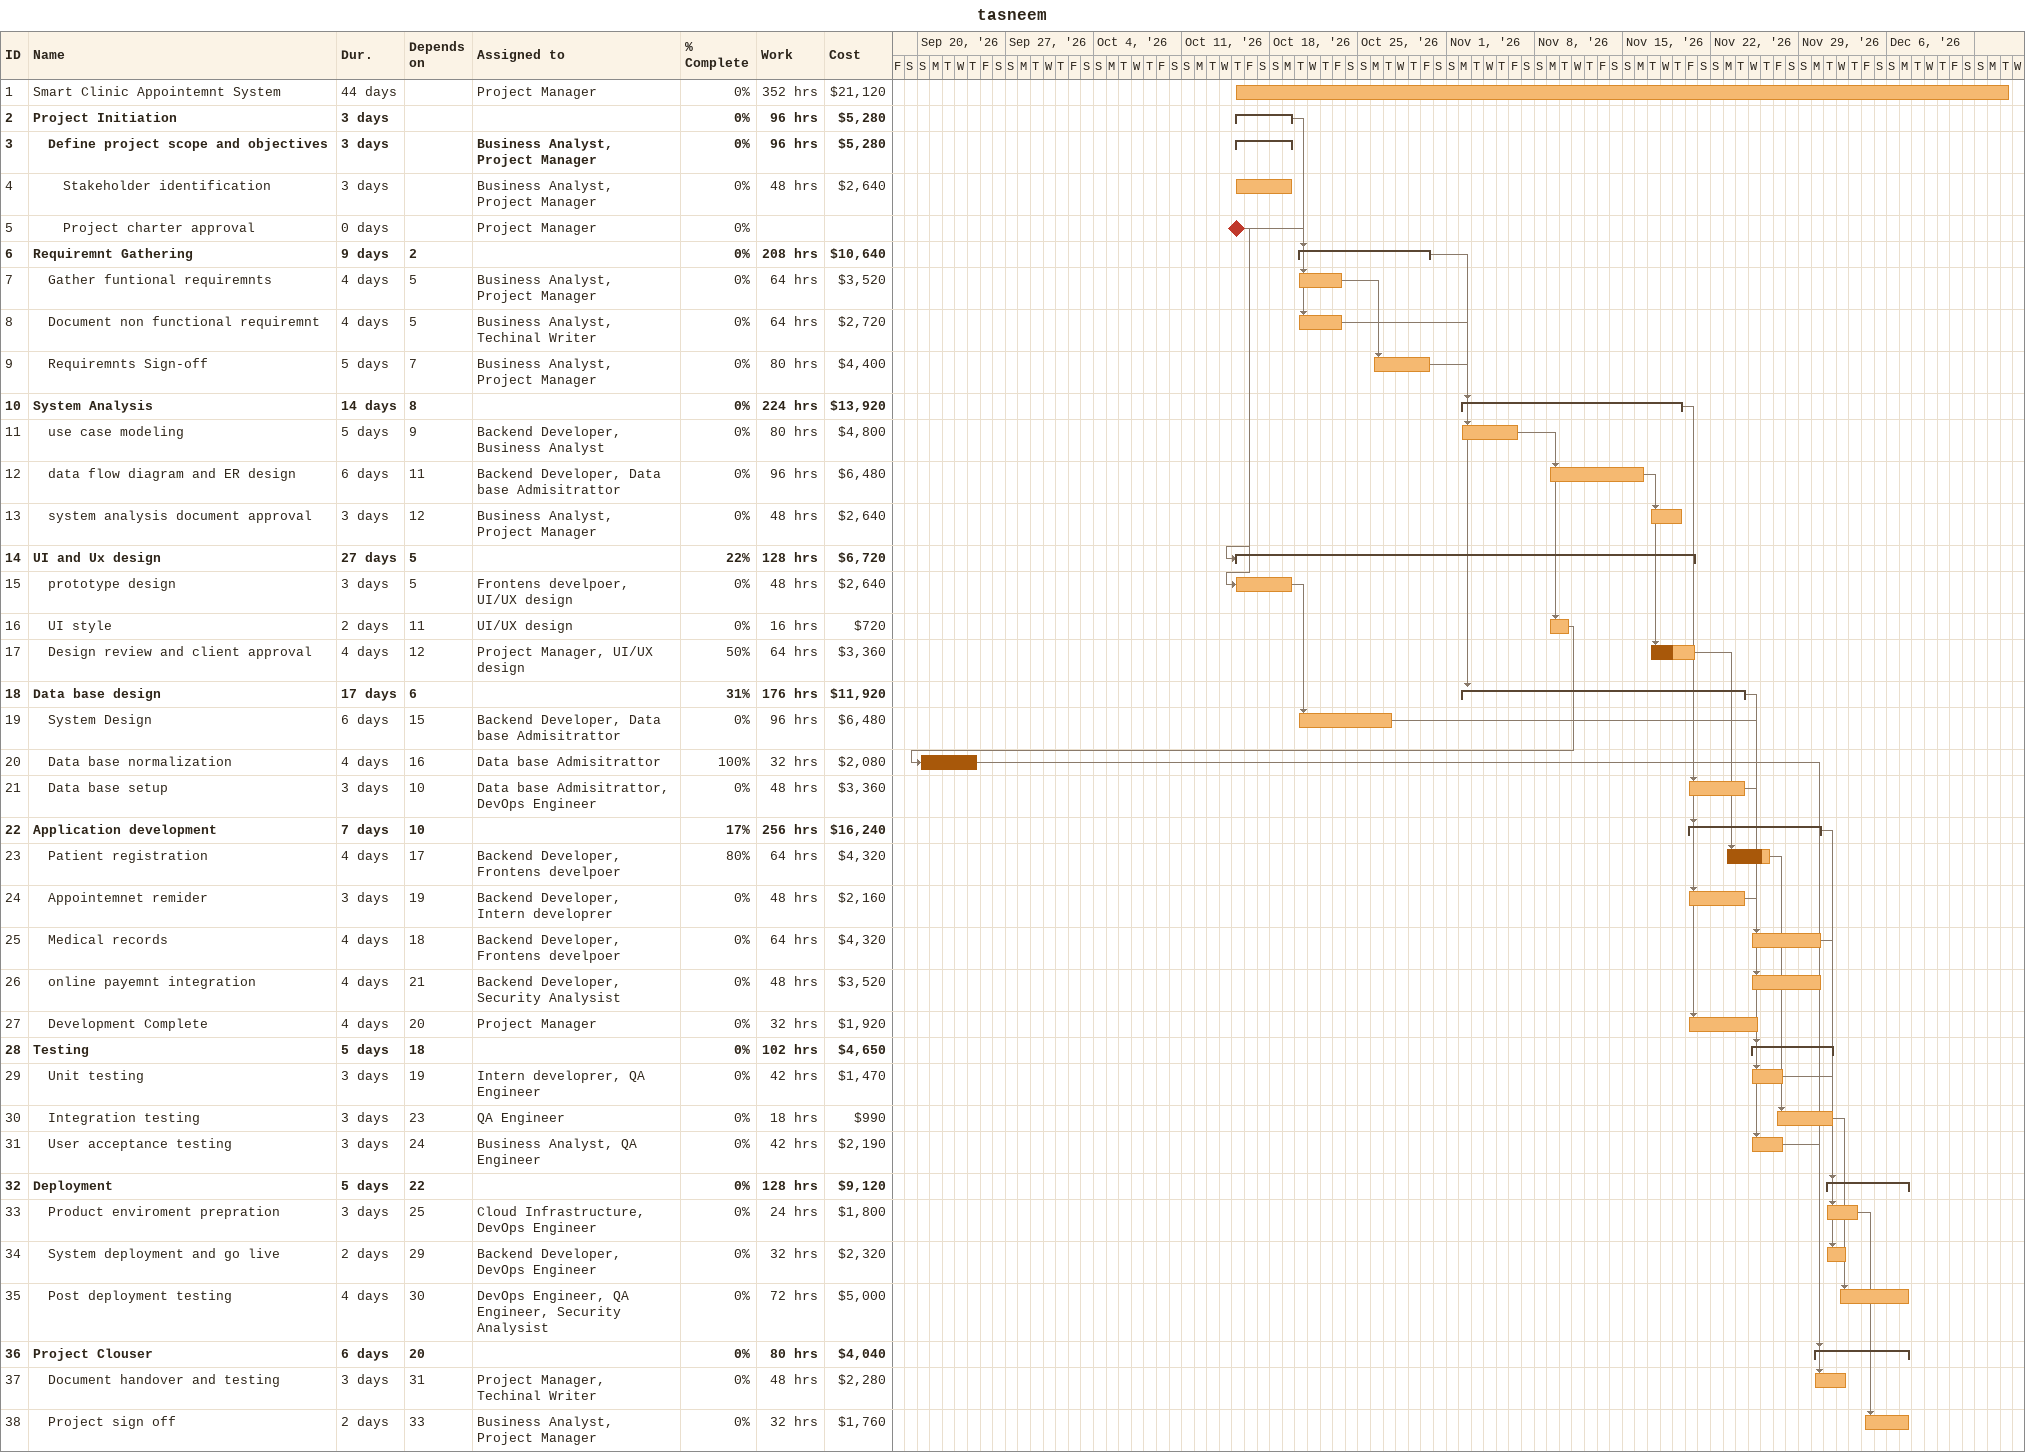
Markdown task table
tasneem

| ID | Level | Task | Duration | Start | Finish | Predecessors | Resources | % complete | Work (h) | Cost ($) |
|---|---|---|---|---|---|---|---|---|---|---|
| 1 | 1 | Smart Clinic Appointemnt System | 44d | 2026-10-15 | 2026-12-15 |  | Project Manager | 0 | 352 | 21120 |
| 2 | 1 | **Project Initiation** | 3d | 2026-10-15 | 2026-10-19 |  |  | 0 | 96 | 5280 |
| 3 | 2 | **Define project scope and objectives** | 3d | 2026-10-15 | 2026-10-19 |  | Business Analyst, Project Manager | 0 | 96 | 5280 |
| 4 | 3 | Stakeholder identification | 3d | 2026-10-15 | 2026-10-19 |  | Business Analyst, Project Manager | 0 | 48 | 2640 |
| 5 | 3 | Project charter approval | 0d | 2026-10-15 | 2026-10-15 |  | Project Manager | 0 |  |  |
| 6 | 1 | **Requiremnt Gathering** | 9d | 2026-10-20 | 2026-10-30 | 2 |  | 0 | 208 | 10640 |
| 7 | 2 | Gather funtional requiremnts | 4d | 2026-10-20 | 2026-10-23 | 5 | Business Analyst, Project Manager | 0 | 64 | 3520 |
| 8 | 2 | Document non functional requiremnt | 4d | 2026-10-20 | 2026-10-23 | 5 | Business Analyst, Techinal Writer | 0 | 64 | 2720 |
| 9 | 2 | Requiremnts Sign-off | 5d | 2026-10-26 | 2026-10-30 | 7 | Business Analyst, Project Manager | 0 | 80 | 4400 |
| 10 | 1 | **System Analysis** | 14d | 2026-11-02 | 2026-11-19 | 8 |  | 0 | 224 | 13920 |
| 11 | 2 | use case modeling | 5d | 2026-11-02 | 2026-11-06 | 9 | Backend Developer, Business Analyst | 0 | 80 | 4800 |
| 12 | 2 | data flow diagram and ER design | 6d | 2026-11-09 | 2026-11-16 | 11 | Backend Developer, Data base Admisitrattor | 0 | 96 | 6480 |
| 13 | 2 | system analysis document approval | 3d | 2026-11-17 | 2026-11-19 | 12 | Business Analyst, Project Manager | 0 | 48 | 2640 |
| 14 | 1 | **UI and Ux design** | 27d | 2026-10-15 | 2026-11-20 | 5 |  | 22 | 128 | 6720 |
| 15 | 2 | prototype design | 3d | 2026-10-15 | 2026-10-19 | 5 | Frontens develpoer, UI/UX design | 0 | 48 | 2640 |
| 16 | 2 | UI style | 2d | 2026-11-09 | 2026-11-10 | 11 | UI/UX design | 0 | 16 | 720 |
| 17 | 2 | Design review and client approval | 4d | 2026-11-17 | 2026-11-20 | 12 | Project Manager, UI/UX design | 50 | 64 | 3360 |
| 18 | 1 | **Data base design** | 17d | 2026-11-02 | 2026-11-24 | 6 |  | 31 | 176 | 11920 |
| 19 | 2 | System Design | 6d | 2026-10-20 | 2026-10-27 | 15 | Backend Developer, Data base Admisitrattor | 0 | 96 | 6480 |
| 20 | 2 | Data base normalization | 4d | 2026-09-20 | 2026-09-24 | 16 | Data base Admisitrattor | 100 | 32 | 2080 |
| 21 | 2 | Data base setup | 3d | 2026-11-20 | 2026-11-24 | 10 | Data base Admisitrattor, DevOps Engineer | 0 | 48 | 3360 |
| 22 | 1 | **Application development** | 7d | 2026-11-20 | 2026-11-30 | 10 |  | 17 | 256 | 16240 |
| 23 | 2 | Patient registration | 4d | 2026-11-23 | 2026-11-26 | 17 | Backend Developer, Frontens develpoer | 80 | 64 | 4320 |
| 24 | 2 | Appointemnet remider | 3d | 2026-11-20 | 2026-11-24 | 19 | Backend Developer, Intern developrer | 0 | 48 | 2160 |
| 25 | 2 | Medical records | 4d | 2026-11-25 | 2026-11-30 | 18 | Backend Developer, Frontens develpoer | 0 | 64 | 4320 |
| 26 | 2 | online payemnt integration | 4d | 2026-11-25 | 2026-11-30 | 21 | Backend Developer, Security Analysist | 0 | 48 | 3520 |
| 27 | 2 | Development Complete | 4d | 2026-11-20 | 2026-11-25 | 20 | Project Manager | 0 | 32 | 1920 |
| 28 | 1 | **Testing** | 5d | 2026-11-25 | 2026-12-01 | 18 |  | 0 | 102 | 4650 |
| 29 | 2 | Unit testing | 3d | 2026-11-25 | 2026-11-27 | 19 | Intern developrer, QA Engineer | 0 | 42 | 1470 |
| 30 | 2 | Integration testing | 3d | 2026-11-27 | 2026-12-01 | 23 | QA Engineer | 0 | 18 | 990 |
| 31 | 2 | User acceptance testing | 3d | 2026-11-25 | 2026-11-27 | 24 | Business Analyst, QA Engineer | 0 | 42 | 2190 |
| 32 | 1 | **Deployment** | 5d | 2026-12-01 | 2026-12-07 | 22 |  | 0 | 128 | 9120 |
| 33 | 2 | Product enviroment prepration | 3d | 2026-12-01 | 2026-12-03 | 25 | Cloud Infrastructure, DevOps Engineer | 0 | 24 | 1800 |
| 34 | 2 | System deployment and go live | 2d | 2026-12-01 | 2026-12-02 | 29 | Backend Developer, DevOps Engineer | 0 | 32 | 2320 |
| 35 | 2 | Post deployment testing | 4d | 2026-12-02 | 2026-12-07 | 30 | DevOps Engineer, QA Engineer, Security Analysist | 0 | 72 | 5000 |
| 36 | 1 | **Project Clouser** | 6d | 2026-11-30 | 2026-12-07 | 20 |  | 0 | 80 | 4040 |
| 37 | 2 | Document handover and testing | 3d | 2026-11-30 | 2026-12-02 | 31 | Project Manager, Techinal Writer | 0 | 48 | 2280 |
| 38 | 2 | Project sign off | 2d | 2026-12-04 | 2026-12-07 | 33 | Business Analyst, Project Manager | 0 | 32 | 1760 |
